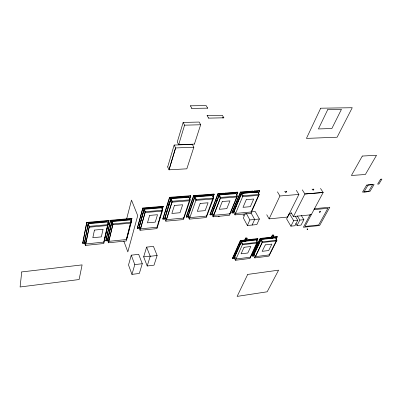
<?xml version="1.0" encoding="UTF-8"?>
<svg xmlns="http://www.w3.org/2000/svg" width="402" height="402" viewBox="0 0 402 402"><rect width="100%" height="100%" fill="white"/><g stroke="black" fill="none" stroke-linecap="round" stroke-linejoin="round"><path stroke-width="0.6" d="M243.029 214.954L243.552 214.904M85.279 243.104L82.817 243.356L82.691 242.964L86.772 222.417L108.937 220.452L103.796 243.511L85.395 245.421L84.33 242.104M82.817 243.356L86.772 222.417M85.013 238.703L85.239 237.572M88.234 223.331L84.596 242.441L88.234 223.331L106.842 221.668L106.982 222.055L88.365 223.723M85.395 245.421L89.274 226.361L88.164 223.025M107.53 225.2L103.801 242.099L85.757 243.954L89.169 227.205L88.133 224.095M104.786 238.376L107.279 227.622M107.555 226.426L108.937 220.452M107.786 240.652L105.957 240.838L105.821 240.451L110.54 220.286L131.871 218.397L126.881 238.11M105.957 240.838L110.54 220.286M111.213 222.999L111.761 220.668L112.957 223.944L108.455 242.793L126.313 240.944L131.283 222.271L130.027 219.045M107.907 237.763L111.696 221.728L112.806 224.783L108.847 241.341L126.354 239.547L130.6 222.834M126.65 218.919L131.494 200.121L137.72 215.653L127.821 251.888L123.806 241.059M130.911 222.02L131.871 218.397M139.303 228.155L137.449 228.336L137.308 227.969L142.856 208L163.132 206.332L162.187 210.286M137.449 228.336L142.856 208M140.248 222.748L139.348 225.944L140.499 228.833L157.041 227.241L161.875 210.824M140.846 220.603L141.147 219.522M141.298 218.984L141.605 217.899M141.755 217.356L142.368 215.17M142.519 214.628L142.831 213.527M142.981 212.975L143.911 209.653L145.107 212.552L140.499 228.833M131.268 255.175L128.514 264.988L131.951 274.385L139.333 273.445L142.273 263.707L138.68 254.33L131.268 255.175L134.791 264.611L131.951 274.385M161.262 207.191L162.599 210.256L156.941 228.612L140.067 230.256L145.313 211.723L144.027 208.618M167.669 166.941L174.151 145.057L192.362 144.353L193.839 147.207L175.573 147.951L169.021 169.815L186.829 168.82L193.839 147.207M183.151 122.434L177.287 141.996L178.659 144.74L194.387 144.122L200.658 124.761L199.181 122.052L183.151 122.434L184.578 125.173L178.659 144.74M143.665 256.873L146.599 247.124L153.438 246.376L157.127 255.481L154.011 265.164L147.202 265.998L143.665 256.873L150.413 256.094M162.031 209.924L163.132 206.332M158.137 223.447L158.689 221.653M159.795 218.065L160.715 215.07M147.202 265.998L150.227 256.285L146.599 247.124M165.463 218.959L162.971 219.19L162.805 218.804L169.523 197.317L190.628 195.709L190.809 196.086L189.593 199.623M162.971 219.19L169.699 197.699L169.523 197.317M168.614 204.779L169.147 203.085M165.679 214.924L165.142 216.638L166.458 219.663L183.659 218.085L189.473 200.442M166.222 213.201L167.317 209.733M167.865 207.985L168.418 206.231M168.604 205.643L169.348 203.281M169.533 202.688L170.096 200.905M170.986 198.292L164.82 217.859L164.986 218.241L171.162 198.673L170.986 198.292L188.699 196.925L188.88 197.307L171.162 198.673M188.679 196.623L190.216 199.829L183.423 219.562L165.875 221.19L172.222 201.251L170.749 197.995M166.458 219.663L172.036 202.146L170.664 199.111M189.618 198.658L190.628 195.709M188.9 216.929L186.417 217.155L186.242 216.778L193.593 195.593L213.99 194.035L214.181 194.407L213.085 197.317M186.417 217.155L193.774 195.97L193.593 195.593M189.448 211.266L190.061 209.512M194.754 196.568L188.015 215.869L188.191 216.241L194.935 196.945L194.754 196.568L211.879 195.251L212.07 195.623L194.935 196.945M212.01 194.94L213.618 198.085L206.271 217.547L189.297 219.12L196.231 199.462L194.679 196.271M212.894 196.945L213.99 194.035M188.443 214.653L189.829 217.623L206.467 216.095L212.764 198.699M212.618 214.663L210.14 214.889L209.955 214.522L217.924 193.628L223.502 193.206L223.261 194.628L223.502 193.206M210.14 214.889L218.115 194L217.924 193.628M212.914 210.754L214.206 207.397M214.854 205.703L215.507 204.005M216.16 202.296L217.482 198.854M218.145 197.121L218.814 195.377L220.326 198.297L213.728 215.326L229.813 213.854L236.738 196.99L236.582 196.699M219.201 194.583L211.899 213.608L212.08 213.975L219.397 194.95L219.201 194.583L223.08 194.282M235.718 193.015L237.396 196.101L229.502 215.291L213.09 216.814L220.603 197.427L218.974 194.297M224.949 193.096L224.708 194.518L224.949 193.096L237.627 192.131L237.823 192.493L236.652 195.362M236.451 194.995L237.627 192.131M233.929 212.824L232.065 212.99L231.874 212.633L240.391 192.025L252.793 191.081L253.868 192.322L252.531 192.473L252.793 191.081M232.065 212.99L240.587 192.387L240.391 192.025M233.657 212.356L241.607 193.226L257.823 191.975M257.516 191.447L259.25 194.473L250.878 213.407L234.984 214.879L243.004 195.759L241.316 192.689M252.531 192.473L252.984 191.417L254.371 191.312L254.18 190.975L259.451 190.573L259.657 190.93L258.411 193.754M254.371 191.312L253.913 192.367L254.18 190.975M245.29 213.507L243.356 217.969L247.391 225.517L256.843 224.557L259.385 219.02L255.225 211.527L251.707 211.849M307.043 229.009L307.213 229.291M258.21 193.402L259.451 190.573M234.07 210.568L235.577 213.422L251.155 211.995L258.501 195.357L258.34 195.076M234.527 258.2L232.703 258.431L232.532 258.079L240.311 240.567L257.717 238.617L257.903 238.964L256.587 241.763M232.703 258.431L240.491 240.919L240.311 240.567M247.391 225.517L249.873 219.944L246.361 213.472M237.16 250.602L234.642 256.24L236.024 259.004L250.27 257.22L256.808 242.783M237.798 249.18L238.436 247.748M239.079 246.31L240.371 243.411M255.994 239.386L257.571 242.326L249.959 258.441L235.421 260.275L242.738 244.034L241.2 241.054M244.627 240.175L245.597 238.024L246.878 237.883L247.155 238.406L245.692 241.627M244.416 241.773L245.873 238.547L245.597 238.024M252.119 225.04L254.662 219.477L251.089 213.035M256.667 240.853L257.717 238.617M253.974 255.858L252.134 256.089L251.953 255.747L260.159 238.431L277.058 236.532L277.249 236.873L275.872 239.642M252.134 256.089L260.345 238.778L260.159 238.431M261.009 239.18L253.506 254.953L253.682 255.3L261.199 239.527L261.009 239.18L275.204 237.577L275.395 237.919L261.199 239.527M276.084 240.647L276.234 240.919L269.219 254.923L255.381 256.657L262.154 242.547L260.677 239.818M275.31 237.301L276.933 240.19L268.943 256.124L254.818 257.908L262.531 241.843L260.943 238.919M271.29 237.185L272.325 235.064L273.556 234.929L273.847 235.441L272.28 238.617M271.054 238.753L272.611 235.577L272.325 235.064M275.953 238.748L277.058 236.532M291.641 213.231L289.329 213.452L286.611 218.894L290.897 226.16L294.937 225.733L297.746 220.311L295.249 216.17M298.902 194.432L287.601 217.055L269.089 218.864M290.968 212.382L293.455 216.517L304.902 193.98L323.173 192.488L320.484 188.412M290.897 226.16L293.681 220.723L297.746 220.311M295.792 223.452L297.028 225.517L299.847 220.1L303.877 219.693L301.359 215.572M303.877 219.693L301.033 225.095L297.028 225.517M310.344 214.221L303.404 227.266L319.635 225.527L329.791 207.236L314.459 208.673M218.633 216.211L219.08 216.15M243.104 215.231L243.632 215.296M307.113 229.251L307.636 229.316L307.55 229.004M307.244 228.939L307.62 229.029M219.115 216.583L218.799 216.547M232.532 258.079L234.356 257.853M251.953 255.747L253.793 255.516M134.791 264.611L142.273 263.707M242.738 244.034L257.571 242.326M262.531 241.843L276.933 240.19M256.953 243.059L242.456 244.733L241.024 241.954M262.154 242.547L276.234 240.919M150.227 256.285L157.127 255.481M240.491 240.919L257.903 238.964M260.345 238.778L277.249 236.873M245.873 238.547L247.155 238.406M272.611 235.577L273.847 235.441M105.821 240.451L107.656 240.265M82.691 242.964L84.536 242.778M293.45 216.507L311.289 214.768M249.873 219.944L259.385 219.02M137.308 227.969L139.157 227.793M313.977 209.623L327.881 208.311L318.645 224.999L304.987 226.457L323.173 192.488L304.907 193.99L302.274 189.834M89.274 226.361L108.178 224.633L106.997 221.346M112.806 224.783L130.715 223.135M89.169 227.205L107.641 225.507M233.929 211.954L233.467 211.995L241.411 192.865L252.386 192.02M162.805 218.804L165.297 218.577M209.955 214.522L211.819 214.356M186.242 216.778L188.106 216.608M231.874 212.633L233.738 212.462M112.957 223.944L131.283 222.271M86.902 222.808L109.078 220.839M110.681 220.673L132.022 218.778M145.313 211.723L162.599 210.256M145.107 212.552L162.001 211.11M143.006 208.367L163.292 206.693M172.036 202.146L189.618 200.744M220.326 198.297L236.738 196.99M212.914 198.995L195.92 200.352L194.478 197.372M258.501 195.357L242.617 196.623L241.044 193.759M172.222 201.251L190.216 199.829M220.603 197.427L237.396 196.101M196.231 199.462L213.618 198.085M243.004 195.759L259.25 194.473M169.699 197.699L190.809 196.086M218.115 194L237.823 192.493M193.774 195.97L214.181 194.407M240.587 192.387L259.657 190.93M224.527 194.171L235.743 193.307L235.939 193.674L219.397 194.95M253.773 191.915L257.617 191.618M241.386 192.98L252.34 192.136M253.722 192.03L257.396 191.749L257.602 192.106L241.587 193.342L233.783 212.11L233.592 211.748M184.578 125.173L200.658 124.761M207.13 115.57L208.568 118.128L223.824 117.806L222.346 115.279L207.13 115.57L207.271 115.831M222.311 117.836L223.824 117.806L223.678 117.55M207.623 108.158L206.176 105.61L190.427 105.801L191.829 108.379L207.623 108.158L207.477 107.902M252.984 191.417L253.963 192.251L253.672 191.739M313.419 188.965L313.831 189.598L312.922 190.116L313.826 189.588L312.485 189.694L312.078 189.071M296.339 190.337L298.907 194.442L279.923 195.98L269.094 218.874L266.732 214.713M286.139 191.131L286.531 191.774L285.606 192.302L286.525 191.764L285.124 191.875L284.742 191.241M297.344 215.964L299.847 220.1M277.425 191.814L279.928 195.99M289.329 213.452L293.681 220.723M252.29 191.849L252.577 192.357M208.422 117.866L208.568 118.123M250.999 211.713L251.155 211.995M191.689 108.118L191.829 108.374M269.074 254.652L269.219 254.923M190.427 105.806L190.568 106.063M224.477 193.875L224.753 194.397L223.306 194.513L223.035 193.985M233.376 211.824L234.984 214.879M253.953 253.943L255.381 256.657M253.295 254.999L254.818 257.908M194.246 143.851L194.387 144.122M229.663 213.568L229.813 213.854M250.129 256.943L250.27 257.22M212.276 212.417L213.728 215.326M233.944 257.315L235.421 260.275M211.542 213.693L213.09 216.814M174.151 145.057L175.584 147.966L169.026 169.835L167.664 166.925M206.321 215.799L206.467 216.095M187.814 215.939L189.297 219.12M183.518 217.783L183.659 218.085M164.473 217.949L165.875 221.19M156.921 226.954L157.041 227.241M138.841 227.16L140.067 230.256M126.243 239.245L126.354 239.547M107.776 238.301L108.847 241.341M107.309 239.537L108.455 242.793M103.696 241.793L103.801 242.099M84.762 240.858L85.757 243.954M21.723 271.928L20.1 286.973L79.104 279.541L82.103 264.893L21.723 271.928M94.46 230.075L92.832 237.718L101.349 236.873L103.068 229.266L94.46 230.075M111.907 221.185L107.701 239.939L112.047 221.572L129.967 219.969L129.816 219.587L111.907 221.185M144.097 208.904L139.147 227.462L144.248 209.271L161.282 207.854L161.122 207.492L144.097 208.904M149.629 215.412L147.464 222.839L155.267 222.115L157.509 214.718L149.629 215.412M174.438 205.447L171.85 213.452L179.99 212.738L182.664 204.774L174.438 205.447M200.156 203.442L197.312 211.321L205.161 210.633L208.08 202.789L200.156 203.442M222.271 201.518L219.221 209.301L226.828 208.633L229.949 200.889L222.271 201.518M246.285 199.648L243.019 207.316L250.361 206.668L253.697 199.04L246.285 199.648M241.401 241.306L234.276 257.255L234.451 257.607L241.582 241.657L256.205 240.004L256.019 239.657L241.401 241.306M244.044 247.3L241.079 253.818L247.808 252.999L250.833 246.501L244.044 247.3M320.701 108.203L306.44 138.394L337.122 137.213L352.247 107.726L320.701 108.203M247.707 274.425L237.13 296.39L267.164 291.792L278.601 270.164L247.707 274.425M327.766 109.58L318.424 128.947L331.861 128.524L341.444 109.359L327.766 109.58M265.295 244.888L262.159 251.33L268.677 250.531L271.868 244.114L265.295 244.888M362.313 156.051L351.413 175.478L365.373 174.503L376.528 155.272L362.313 156.051M366.659 185.081L362.514 192.096L368.468 191.598L372.654 184.608L366.659 185.081M368.096 185.015L363.941 192.02L369.88 191.523L374.071 184.543L368.096 185.015M380.619 179.207L377.634 184.126L378.915 184.026L381.9 179.111L380.619 179.207M319.791 212.236A0.754 0.397 -31.4 0 0 320.6 211.357A0.754 0.397 -31.4 0 0 319.464 211.628A0.754 0.397 -31.4 0 0 319.791 212.236"/></g></svg>
